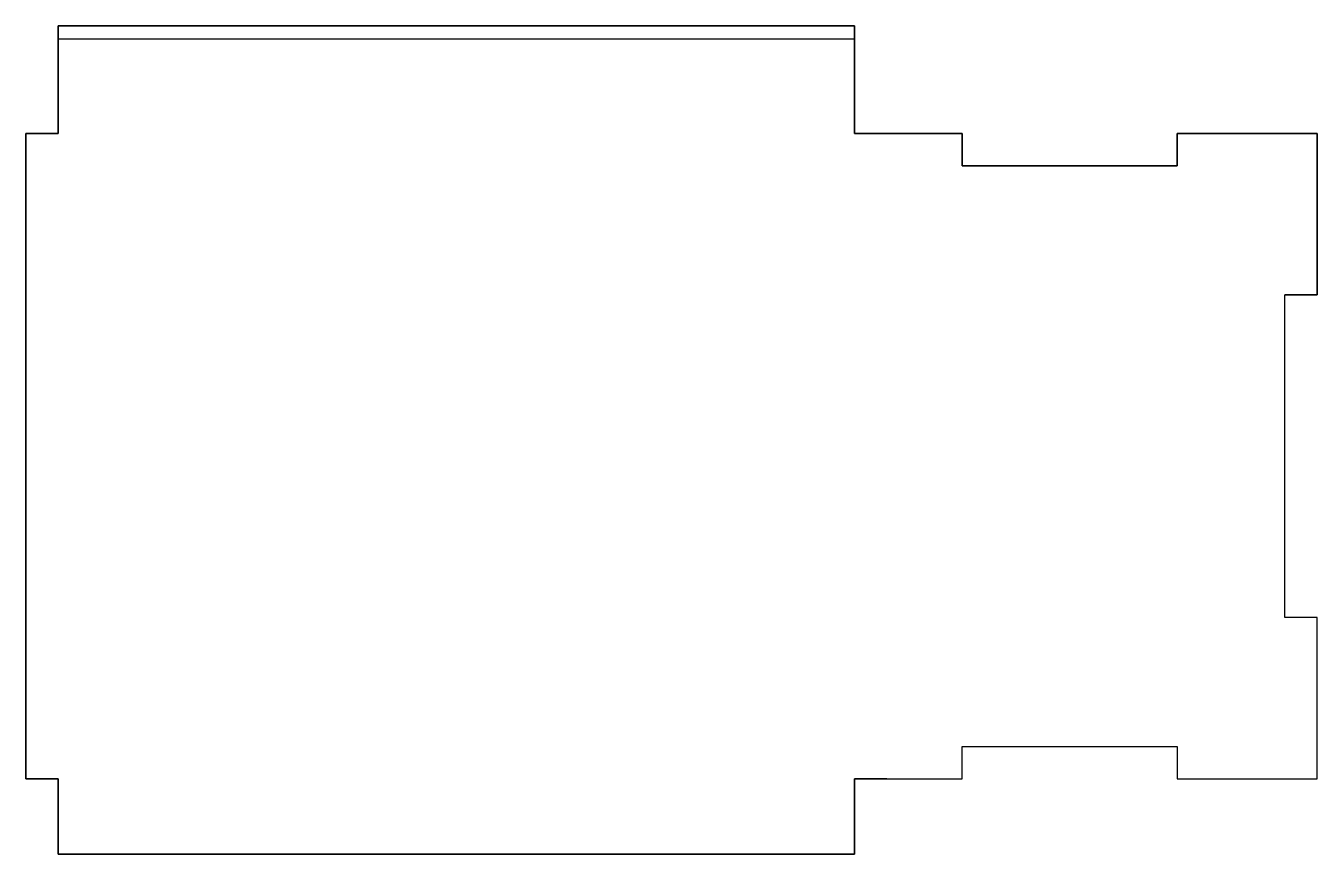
# Model space of a CAD drawing. Header units: inches. Extents: x -3.85 to 2.15, y -0.35 to 3.5.
import ezdxf

# ---------------------------------------------------------------- set-up
doc = ezdxf.new("R2010")
doc.units = ezdxf.units.IN
doc.header["$MEASUREMENT"] = 0

msp = doc.modelspace()

# ---------------------------------------------------------------- linework, layer by layer
for p, q in [((-3.7, 3.5), (-3.7, 3)), ((-3.7, 3.5), (-3.7, 3)), ((0, 3.5), (-3.7, 3.5)), ((0, 3.5), (0, 3)), ((0, 3.5), (0, 3)), ((-3.7, 3.4391), (0, 3.4391)), ((-3.7, 3.4391), (0, 3.4391)), ((-3.7, 3), (-3.85, 3)), ((-3.85, 3), (-3.85, 0)), ((0, 3), (0.5, 3)), ((0.15, 3), (0, 3)), ((0, 3), (0.15, 3)), ((0.5, 3), (0.5, 2.85)), ((2.15, 3), (1.5, 3)), ((1.5, 2.85), (1.5, 3)), ((2.15, 3), (2.15, 2.25)), ((0.5, 2.85), (1.5, 2.85)), ((2, 0.75), (2, 2.25)), ((2.15, 2.25), (2, 2.25)), ((2.15, 0.75), (2, 0.75)), ((2.15, 0), (2.15, 0.75)), ((0.5, 0), (0.5, 0.15)), ((0.5, 0.15), (1.5, 0.15)), ((1.5, 0.15), (1.5, 0)), ((-3.7, 0), (-3.85, 0)), ((-3.7, 0), (-3.7, -0.35)), ((0, 0), (0.5, 0)), ((0, 0), (0, -0.35)), ((0.15, 0), (0, 0)), ((0, 0), (0.15, 0)), ((1.5, 0), (2.15, 0)), ((0, -0.35), (-3.7, -0.35))]:
    msp.add_line(p, q)
msp.add_lwpolyline([(0, 0), (0.5, 0), (0.5, 0.15), (1.5, 0.15), (1.5, 0), (2.15, 0), (2.15, 0.75), (2, 0.75), (2, 2.25), (2.15, 2.25), (2.15, 3), (1.5, 3), (1.5, 2.85), (0.5, 2.85), (0.5, 3), (0, 3), (0, 3.5), (-3.7, 3.5), (-3.7, 3), (-3.85, 3), (-3.85, 0), (-3.7, 0), (-3.7, -0.35), (0, -0.35)], close=True)
for points in [[(0, 0), (0, -0.35), (-3.7, -0.35), (-3.7, 0), (-3.85, 0), (-3.85, 3), (-3.7, 3), (-3.7, 3.5), (0, 3.5), (0, 3)], [(0.5, 3), (0.5, 2.85), (1.5, 2.85), (1.5, 3), (2.15, 3)], [(2.15, 0.75), (2, 0.75), (2, 2.25), (2.15, 2.25)], [(0.5, 0), (0.5, 0.15), (1.5, 0.15), (1.5, 0), (2.15, 0)]]:
    msp.add_lwpolyline(points)

doc.saveas('drawing.dxf')
